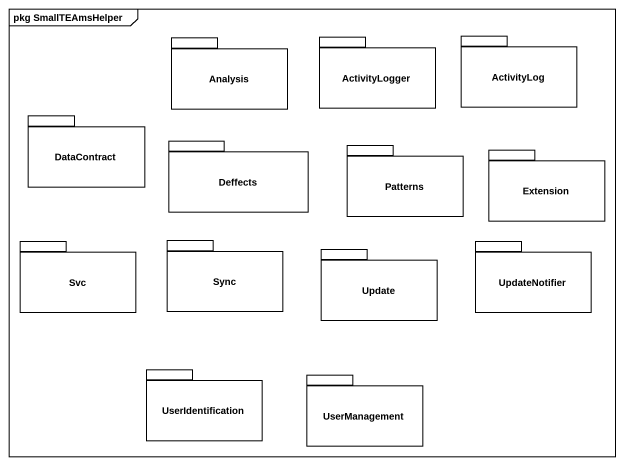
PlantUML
@startuml
mainframe pkg SmallTEAmsHelper
package Analysis {
}
package ActivityLogger {
}
package ActivityLog {
}
package DataContract {
}
package Deffects {
}
package Patterns {
}
package Extension {
}
package Svc {
}
package Sync {
}
package UpdateNotifier {
}
package Update {
}
package UserIdentification {
}
package UserManagement {
}
@enduml
